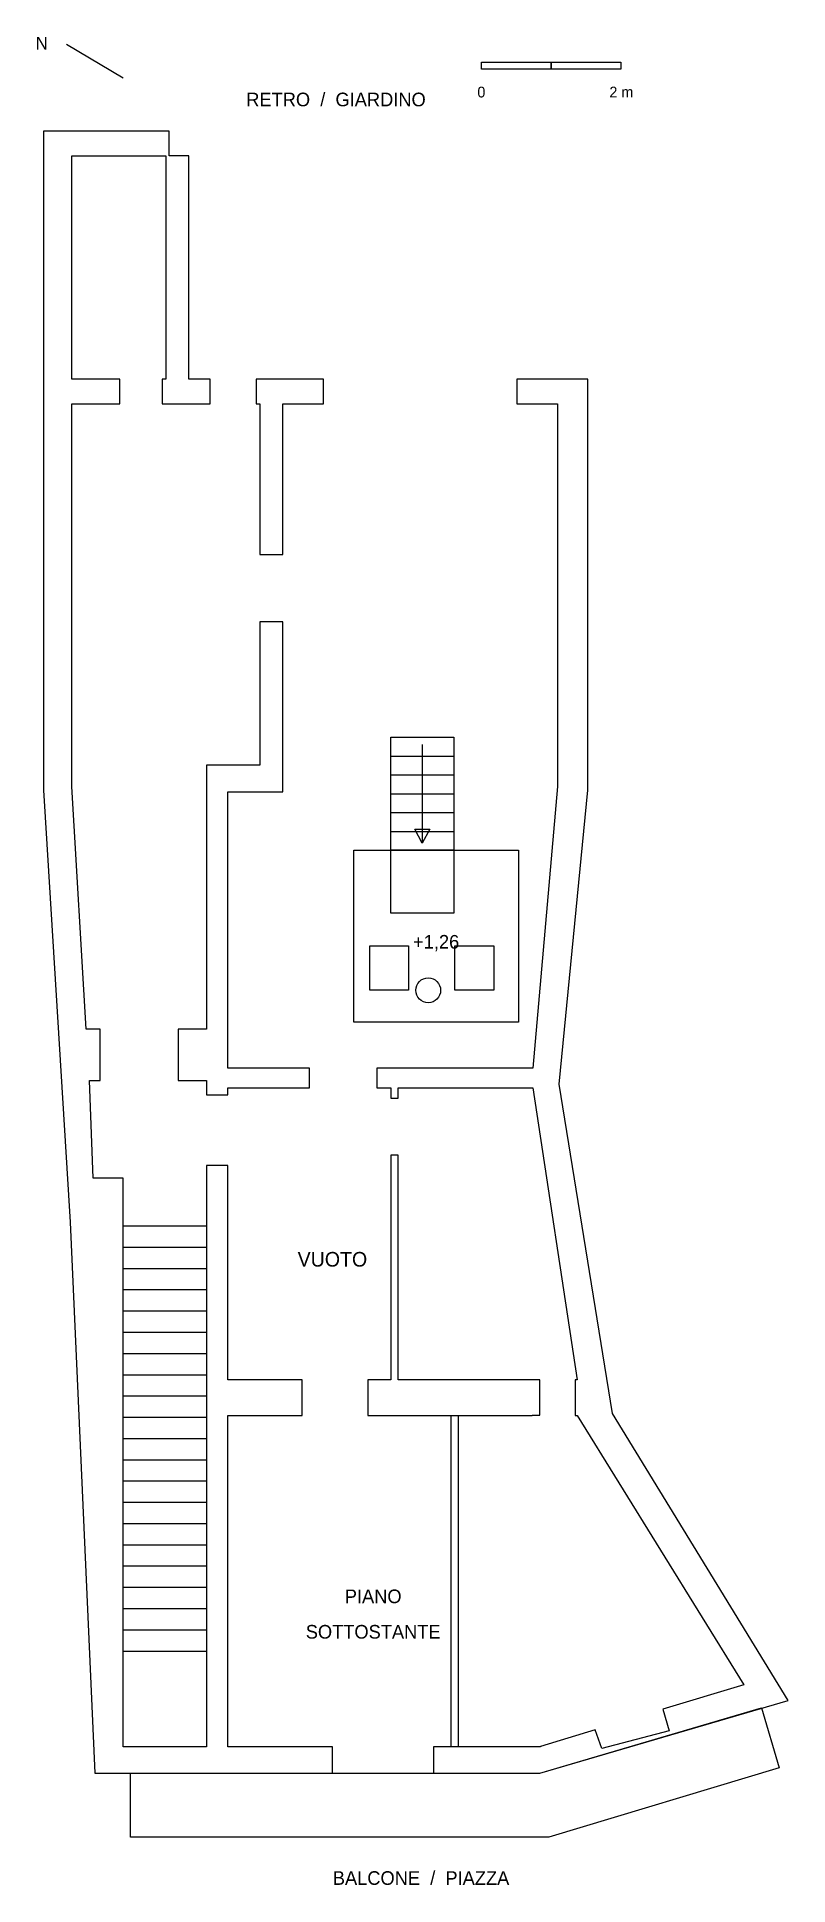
# Model space of a CAD drawing. Header units: metres. Extents: x -0.1 to 10.7, y -0.7 to 25.8.
import ezdxf
from ezdxf.enums import TextEntityAlignment as Align

# ---------------------------------------------------------------- set-up
doc = ezdxf.new("R2010")
doc.units = ezdxf.units.M
for name, color, linetype in [('ARREDI', 32, 'Continuous'), ('SCALA_NUOVA', 30, 'Continuous'), ('SOPPALCO', 3, 'Continuous'), ('SOTTOSTANTE', 8, 'Continuous'), ('TESTI', 5, 'Continuous')]:
    doc.layers.add(name, color=color, linetype=linetype)

msp = doc.modelspace()

# ---------------------------------------------------------------- linework, layer by layer
at = {"layer": 'ARREDI'}
for points in [[(4.674, 12.776), (5.232, 12.776), (5.232, 12.141), (4.674, 12.141)], [(5.893, 12.776), (6.452, 12.776), (6.452, 12.141), (5.893, 12.141)]]:
    msp.add_lwpolyline(points, close=True, dxfattribs=at)
msp.add_circle((5.512, 12.141), 0.178, dxfattribs=at)
at = {"layer": 'SCALA_NUOVA'}
for p, q in [((4.978, 15.768), (5.878, 15.768)), ((5.428, 15.666), (5.428, 14.249)), ((4.978, 15.498), (5.878, 15.498)), ((4.978, 15.228), (5.878, 15.228)), ((4.978, 14.958), (5.878, 14.958)), ((4.978, 14.688), (5.878, 14.688)), ((4.978, 14.418), (5.878, 14.418)), ((4.978, 14.148), (5.878, 14.148))]:
    msp.add_line(p, q, dxfattribs=at)
for points in [[(4.978, 15.768), (5.878, 15.768), (5.878, 14.148), (4.978, 14.148)], [(5.428, 14.249), (5.323, 14.452), (5.534, 14.452)]]:
    msp.add_lwpolyline(points, close=True, dxfattribs=at)
at = {"layer": 'SOPPALCO'}
for points in [[(4.445, 14.148), (6.807, 14.148), (6.807, 11.684), (4.445, 11.684)], [(4.978, 14.148), (5.878, 14.148), (5.878, 13.248), (4.978, 13.248)]]:
    msp.add_lwpolyline(points, close=True, dxfattribs=at)
at = {"layer": 'SOTTOSTANTE'}
for p, q in [((1.803, 24.46), (0, 24.46)), ((0, 24.46), (0, 15.011)), ((1.803, 24.104), (1.803, 24.46)), ((0.406, 20.904), (0.406, 24.105)), ((0.406, 24.105), (1.753, 24.105)), ((1.753, 24.105), (1.753, 20.904)), ((2.083, 24.104), (1.803, 24.104)), ((2.083, 20.904), (2.083, 24.104)), ((1.092, 20.904), (0.406, 20.904)), ((1.092, 20.549), (1.092, 20.904)), ((1.753, 20.904), (1.702, 20.904)), ((1.702, 20.904), (1.702, 20.549)), ((2.388, 20.904), (2.083, 20.904)), ((2.388, 20.549), (2.388, 20.904)), ((3.048, 20.904), (3.048, 20.549)), ((4.013, 20.904), (3.048, 20.904)), ((4.013, 20.549), (4.013, 20.904)), ((7.366, 20.904), (6.782, 20.904)), ((6.782, 20.904), (6.782, 20.549)), ((7.798, 20.904), (7.366, 20.904)), ((7.366, 20.904), (7.366, 20.904)), ((7.798, 15.011), (7.798, 20.904)), ((0.406, 15.062), (0.406, 20.549)), ((0.406, 20.549), (1.092, 20.549)), ((1.702, 20.549), (2.388, 20.549)), ((3.048, 20.549), (3.099, 20.549)), ((3.099, 20.549), (3.099, 18.39)), ((3.429, 18.39), (3.429, 20.549)), ((3.429, 20.549), (4.013, 20.549)), ((6.782, 20.549), (7.366, 20.549)), ((7.366, 20.549), (7.366, 15.062)), ((3.099, 18.39), (3.429, 18.39)), ((3.429, 17.424), (3.099, 17.424)), ((3.099, 17.424), (3.099, 15.367)), ((3.429, 14.986), (3.429, 17.424)), ((3.099, 15.367), (2.337, 15.367)), ((2.337, 15.367), (2.337, 11.582)), ((0, 15.011), (0.381, 8.814)), ((0.61, 11.582), (0.406, 15.062)), ((2.642, 11.024), (2.642, 14.986)), ((2.642, 14.986), (3.429, 14.986)), ((7.366, 15.062), (7.01, 11.024)), ((7.391, 10.795), (7.798, 15.011)), ((0.813, 11.582), (0.61, 11.582)), ((0.813, 10.846), (0.813, 11.582)), ((2.337, 11.582), (1.93, 11.582)), ((1.93, 11.582), (1.93, 10.846)), ((3.81, 11.024), (2.642, 11.024)), ((3.81, 10.744), (3.81, 11.024)), ((7.01, 11.024), (4.775, 11.024)), ((4.775, 11.024), (4.775, 10.744)), ((0.711, 9.449), (0.66, 10.846)), ((0.66, 10.846), (0.813, 10.846)), ((1.93, 10.846), (2.337, 10.846)), ((2.337, 10.846), (2.337, 10.643)), ((2.337, 10.643), (2.642, 10.643)), ((2.642, 10.643), (2.642, 10.744)), ((2.642, 10.744), (3.81, 10.744)), ((4.775, 10.744), (4.978, 10.744)), ((4.978, 10.744), (4.978, 10.592)), ((5.08, 10.592), (5.08, 10.744)), ((5.08, 10.744), (7.01, 10.744)), ((7.01, 10.744), (7.645, 6.553)), ((8.153, 6.071), (7.391, 10.795)), ((4.978, 10.592), (5.08, 10.592)), ((2.642, 9.627), (2.337, 9.627)), ((2.337, 9.627), (2.337, 1.295)), ((2.642, 6.553), (2.642, 9.627)), ((5.08, 9.779), (4.978, 9.779)), ((4.978, 9.779), (4.978, 6.553)), ((5.08, 6.553), (5.08, 9.779)), ((1.143, 9.449), (0.711, 9.449)), ((1.143, 1.295), (1.143, 9.449)), ((0.381, 8.814), (0.737, 0.914)), ((1.143, 8.763), (2.337, 8.763)), ((1.143, 8.458), (2.337, 8.458)), ((1.143, 8.153), (2.337, 8.153)), ((1.143, 7.849), (2.337, 7.849)), ((1.143, 7.544), (2.337, 7.544)), ((1.143, 7.239), (2.337, 7.239)), ((1.143, 6.934), (2.337, 6.934)), ((1.143, 6.629), (2.337, 6.629)), ((3.708, 6.553), (2.642, 6.553)), ((3.708, 6.045), (3.708, 6.553)), ((4.978, 6.553), (4.648, 6.553)), ((4.648, 6.553), (4.648, 6.045)), ((7.112, 6.553), (5.08, 6.553)), ((7.112, 6.048), (7.112, 6.553)), ((7.645, 6.553), (7.62, 6.553)), ((7.62, 6.553), (7.62, 6.045)), ((1.143, 6.325), (2.337, 6.325)), ((1.143, 6.02), (2.337, 6.02)), ((2.642, 1.295), (2.642, 6.045)), ((2.642, 6.045), (3.708, 6.045)), ((4.648, 6.045), (7.003, 6.045)), ((7.003, 6.045), (7.003, 6.048)), ((7.003, 6.048), (7.112, 6.048)), ((7.62, 6.045), (7.645, 6.045)), ((7.645, 6.045), (10.033, 2.184)), ((10.668, 1.956), (8.153, 6.071)), ((1.143, 5.715), (2.337, 5.715)), ((1.143, 5.41), (2.337, 5.41)), ((1.143, 5.105), (2.337, 5.105)), ((1.143, 4.801), (2.337, 4.801)), ((1.143, 4.496), (2.337, 4.496)), ((1.143, 4.191), (2.337, 4.191)), ((1.143, 3.886), (2.337, 3.886)), ((1.143, 3.581), (2.337, 3.581)), ((1.143, 3.277), (2.337, 3.277)), ((1.143, 2.972), (2.337, 2.972)), ((1.143, 2.667), (2.337, 2.667)), ((10.033, 2.184), (8.872, 1.831)), ((7.112, 0.914), (10.668, 1.956)), ((8.872, 1.831), (8.966, 1.524)), ((7.904, 1.536), (7.12, 1.298)), ((8.001, 1.27), (7.904, 1.536)), ((8.966, 1.524), (8.001, 1.27)), ((2.337, 1.295), (1.143, 1.295)), ((4.14, 1.295), (2.642, 1.295)), ((4.14, 0.914), (4.14, 1.295)), ((7.003, 1.295), (5.588, 1.295)), ((5.588, 1.295), (5.588, 0.914)), ((7.003, 1.293), (7.003, 1.295)), ((7.12, 1.293), (7.003, 1.293)), ((7.12, 1.298), (7.12, 1.293)), ((0.737, 0.914), (4.14, 0.914)), ((5.588, 0.914), (7.112, 0.914))]:
    msp.add_line(p, q, dxfattribs=at)
for points in [[(5.842, 6.045), (5.944, 6.045), (5.944, 1.295), (5.842, 1.295)], [(1.245, 0.914), (7.112, 0.914), (10.287, 1.854), (10.541, 0.991), (7.239, 0), (1.245, 0)]]:
    msp.add_lwpolyline(points, close=True, dxfattribs=at)
at = {"layer": 'TESTI'}
msp.add_line((0.33, 25.705), (1.143, 25.222), dxfattribs=at)
for points in [[(6.274, 25.451), (7.274, 25.451), (7.274, 25.349), (6.274, 25.349)], [(7.274, 25.451), (8.274, 25.451), (8.274, 25.349), (7.274, 25.349)]]:
    msp.add_lwpolyline(points, close=True, dxfattribs=at)

# ---------------------------------------------------------------- texts
for s, height, p in [('N', 0.182, (-0.025, 25.629)), ('RETRO  /  GIARDINO', 0.19558, (4.191, 24.816)), ('0', 0.154, (6.274, 24.943)), ('2 m', 0.1537, (8.28, 24.943)), ('+1,26', 0.1956, (5.626, 12.738)), ('VUOTO', 0.2096, (4.14, 8.179)), ('PIANO', 0.1956, (4.724, 3.353)), ('SOTTOSTANTE', 0.19558, (4.724, 2.845)), ('BALCONE  /  PIAZZA', 0.19558, (5.41, -0.686))]:
    msp.add_text(s, height=height, dxfattribs=at).set_placement(p, align=Align.CENTER)

doc.saveas('drawing.dxf')
